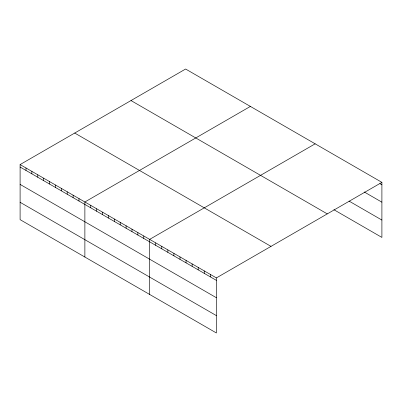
<?xml version="1.0" encoding="UTF-8"?>
<svg xmlns="http://www.w3.org/2000/svg" width="402" height="402" viewBox="0 0 402 402"><rect width="100%" height="100%" fill="white"/><g stroke="black" fill="none" stroke-linecap="round" stroke-linejoin="round"><path stroke-width="0.6" d="M333.866 209.688L381.9 237.421L381.9 182.352L185.608 69.023L20.1 164.579L20.1 219.648L216.392 332.977L216.392 277.908L20.1 164.579M250.386 106.424L84.877 201.98L84.877 257.044M315.158 143.821L149.655 239.376L149.655 294.445M216.392 277.908L381.9 182.352M379.88 183.644L381.9 184.814M364.202 191.955L381.9 202.176M349.036 201.085L381.9 220.06M130.992 100.555L327.283 213.884M74.717 133.047L271.008 246.376M20.1 167.041L216.392 280.37M20.1 184.397L216.392 297.726M20.1 202.286L216.392 315.615M210.326 274.405L210.326 276.867M204.256 270.903L204.256 273.36M198.191 267.4L198.191 269.858M192.126 263.898L192.126 266.355M186.056 260.395L186.056 262.853M179.99 256.893L179.99 259.35M173.92 253.386L173.92 255.848M167.855 249.883L167.855 252.345M161.79 246.381L161.79 248.843M155.72 242.878L155.72 245.341M143.765 235.974L143.765 238.436M137.876 232.577L137.876 235.034M131.987 229.175L131.987 231.637M126.097 225.778L126.097 228.235M120.208 222.376L120.208 224.839M114.319 218.979L114.319 221.437M108.429 215.578L108.429 218.04M102.545 212.176L102.545 214.638M96.656 208.779L96.656 211.236M90.767 205.377L90.767 207.839M78.988 198.578L78.988 201.04M73.099 195.176L73.099 197.638M67.209 191.779L67.209 194.236M61.32 188.377L61.32 190.839M55.431 184.98L55.431 187.438M49.541 181.578L49.541 184.041M43.657 178.176L43.657 180.639M37.768 174.78L37.768 177.237M31.879 171.378L31.879 173.84M25.989 167.981L25.989 170.438"/></g></svg>
